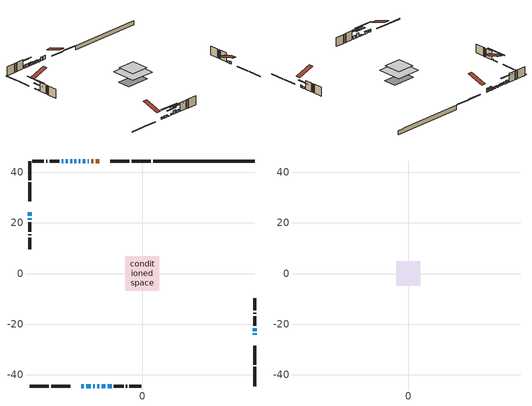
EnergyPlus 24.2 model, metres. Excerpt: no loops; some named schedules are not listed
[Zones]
conditioned space
 floor adiabatic (AdiabaticFloorConstruction): -6.8,-6.8 -6.8,6.8 6.8,6.8 6.8,-6.8 z2.75
 floor foundation (Slab1 construction): -6.5,-3.56 -6.5,3.56 6.5,3.56 6.5,-3.56 z-1.98
 wall outside (RimJoist1 construction): 3.37,44.53 -4.18,44.53 / -44.53,-44.53 -36.99,-44.53 / -44.53,44.53 -44.53,36.99 / 44.53,-44.53 44.53,-36.99 z0.31:0.61
 wall outside (RimJoist2 construction): -5.11,44.53 -12.65,44.53 / -36.06,-44.53 -28.51,-44.53 / -44.53,36.06 -44.53,28.51 / 44.53,-36.06 44.53,-28.51 z0.31:0.61
 wall outside (AdiabaticWallConstruction 1): -16.98,44.53 -18.48,44.53 / -19.41,44.53 -20.23,44.53 z0.31:2.34
 wall outside (AdiabaticWallConstruction): -21.16,44.53 -21.55,44.53 / 44.53,-24.19 44.53,-23.73 z0.31:1.53; -22.48,44.53 -23.55,44.53 / 44.53,-22.8 44.53,-21.58 z0.31:1.23; -24.47,44.53 -25.14,44.53 z0.31:1.07; -26.06,44.53 -26.88,44.53 / -27.8,44.53 -28.47,44.53 z0.31:1.48; -24.19,-44.53 -23.17,-44.53 / -22.24,-44.53 -20.41,-44.53 z0.31:1.28; -19.49,-44.53 -18.77,-44.53 z0.31:0.57; -44.53,24.19 -44.53,22.77 z0.31:0.56; -29.39,44.53 -30.31,44.53 / -31.24,44.53 -31.85,44.53 z0.31:1.89; -17.85,-44.53 -16.95,-44.53 z0.31:1.15; -16.03,-44.53 -14.55,-44.53 z0.31:2.39; -13.63,-44.53 -12.15,-44.53 z0.31:1.83; -44.53,21.84 -44.53,21.28 z0.31:0.82
 wall outside (Wall1 construction): -32.78,44.53 -36.59,44.53 / -11.22,-44.53 -7.41,-44.53 / -44.53,20.35 -44.53,16.54 / 44.53,-20.65 44.53,-16.84 z0.31:5.19
 wall outside (Wall2 construction): -37.52,44.53 -37.97,44.53 / -6.48,-44.53 -6.03,-44.53 / -44.53,15.61 -44.53,15.16 / 44.53,-15.91 44.53,-15.46 z0.31:5.19
 wall outside (Wall3 construction): -38.9,44.53 -43.6,44.53 / -5.1,-44.53 -0.4,-44.53 / -44.53,14.23 -44.53,9.53 / 44.53,-14.53 44.53,-9.83 z0.31:5.19
 wall foundation (FoundationWall1 construction): 4.3,44.53,-1.98 4.3,44.53,0.31 40.51,44.53,0.31 40.51,44.53,0.18 44.53,44.53,0.18 44.53,44.53,-1.98
 window (WindowConstruction 14): -21.16,44.53 -21.55,44.53 z0.31:1.53
 window (WindowConstruction 7): 44.53,-24.19 44.53,-23.73 z0.31:1.53
 window (WindowConstruction 8): -22.48,44.53 -23.55,44.53 z0.31:1.22
 window (WindowConstruction 9): -24.47,44.53 -25.14,44.53 z0.31:1.07
 window (WindowConstruction 10): -26.06,44.53 -26.87,44.53 z0.31:1.48
 window (WindowConstruction 11): -27.8,44.53 -28.46,44.53 z0.31:1.48
 window (WindowConstruction 12): -24.19,-44.53 -23.17,-44.53 z0.31:1.28
 window (WindowConstruction 13): -22.24,-44.53 -20.41,-44.53 z0.31:1.28
 window (WindowConstruction 15): -19.48,-44.53 -18.78,-44.53 z0.31:0.56
 window (WindowConstruction): 44.53,-22.8 44.53,-21.58 z0.31:1.22
 window (WindowConstruction 16): -44.53,24.19 -44.53,22.77 z0.31:0.56
 window (WindowConstruction 1): -29.39,44.53 -30.31,44.53 z0.31:1.89
 window (WindowConstruction 2): -31.24,44.53 -31.85,44.53 z0.31:1.89
 window (WindowConstruction 3): -17.85,-44.53 -16.96,-44.53 z0.31:1.15
 window (WindowConstruction 4): -16.03,-44.53 -14.56,-44.53 z0.31:2.39
 window (WindowConstruction 5): -13.63,-44.53 -12.15,-44.53 z0.31:1.83
 window (WindowConstruction 6): -44.53,21.84 -44.53,21.28 z0.31:0.82
 door (Door): -16.98,44.53 -18.48,44.53 z0.31:2.34
 door (Door 1): -19.41,44.53 -20.23,44.53 z0.31:2.34
 ceiling adiabatic (AdiabaticFloorConstruction): 6.8,-6.8 6.8,6.8 -6.8,6.8 -6.8,-6.8 z2.75
attic - vented
 floor to conditioned space (Floor1 construction Reversed): -4.81,-4.81 -4.81,4.81 4.81,4.81 4.81,-4.81 z5.19
 roof outside (Roof1 construction): -16.05,44.53,5.19 -16.05,35.16,8.31 -13.58,35.16,8.31 -13.58,44.53,5.19; -25.12,-44.53,5.19 -25.12,-35.16,8.31 -27.58,-35.16,8.31 -27.58,-44.53,5.19; -44.53,25.12,5.19 -35.16,25.12,8.31 -35.16,27.58,8.31 -44.53,27.58,5.19; 44.53,-25.12,5.19 35.16,-25.12,8.31 35.16,-27.58,8.31 44.53,-27.58,5.19
shading: -23.75,44.53 -22.28,44.53 -22.28,44.94 -23.75,44.94 z1.43; -25.34,44.53 -24.27,44.53 -24.27,44.94 -25.34,44.94 z1.27; -27.08,44.53 -25.86,44.53 -25.86,44.94 -27.08,44.94 z1.68; -28.67,44.53 -27.6,44.53 -27.6,44.94 -28.67,44.94 z1.68; -22.97,-44.53 -24.39,-44.53 -24.39,-44.94 -22.97,-44.94 z1.48; -20.21,-44.53 -22.44,-44.53 -22.44,-44.94 -20.21,-44.94 z1.48; -13.69,-44.53 -24.57,-44.53 -24.57,-44.94 -13.69,-44.94 z5.64; 44.53,-18.94 44.53,-25.44 44.94,-25.44 44.94,-18.94 z3.86; -44.53,17.69 -44.53,29.27 -44.94,29.27 -44.94,17.69 z5.64; -32.95,44.53 -26.75,44.53 -26.75,44.94 -32.95,44.94 z4.53; -34.49,44.53 -28.6,44.53 -28.6,44.94 -34.49,44.94 z4.53; -14.32,-44.53 -20.49,-44.53 -20.49,-44.94 -14.32,-44.94 z3.79; -11.92,-44.53 -18.67,-44.53 -18.67,-44.94 -11.92,-44.94 z5.03; -9.51,-44.53 -16.27,-44.53 -16.27,-44.94 -9.51,-44.94 z4.47; -44.53,18.64 -44.53,24.48 -44.94,24.48 -44.94,18.64 z3.46
[Building]
Building 1: Terrain=Suburbs
[Site:Location]
Toronto City Centre_ON: Latitude {deg}=43.63; Longitude {deg}=-79.39; Time Zone {hr}=-5; Elevation {m}=77; Keep Site Location Information=Yes
[Site:GroundTemperature:Shallow]
5.01852, 3.26908, 3.12898, 3.95918, 7.29196, 10.6092, 13.4851, 15.3069, 15.4617, 13.9799, 11.1774, 7.9619
[Site:WaterMainsTemperature]
Calculation Method=Schedule; Temperature Schedule=mains temperature schedule
[Material] Roughness=Rough; Thermal Absorptance=0.9
Name | Thickness {m} | Conductivity {W/m-K} | Density {kg/m3} | Specific Heat {J/kg-K} | Solar Absorptance | Visible Absorptance
asphalt or fiberglass shingles | 0.00635 | 0.162714 | 1121.4 | 1465.45 | 0.4 | 0.4
ceiling loosefill ins | 0.0846667 | 0.0480833 | 16.02 | 1046.75 | 0.7 | 0.7
ceiling stud and cavity | 0.1397 | 0.0891429 | 65.682 | 1177.47 | 0.7 | 0.7
concrete 4.0 in. | 0.1016 | 1.803125 | 2242.8 | 837.4 | 0.7 | 0.7
concrete 8.0 in. | 0.2032 | 1.803125 | 2242.8 | 837.4 | 0.7 | 0.7
door material | 0.04445 | 0.053851 | 512.64 | 1214.23 | 0.7 | 0.7
exterior vertical ins | 0.0219533 | 0.029427 | 32.04 | 1214.23 | 0.7 | 0.7
floor covering | 0.0127 | 0.0433444 | 54.468 | 1339.84 | 0.6 | 0.6
floor rigid ins; wall rigid ins | 0.512978 | 0.029427 | 32.04 | 1214.23 | 0.7 | 0.7
floor stud and cavity | 0.1397 | 1.75129 | 37.0049 | 1207.88 | 0.7 | 0.7
furniture material conditioned space 1 | 0.1524 | 0.115458 | 640.8 | 1214.23 | 0.6 | 0.6
gypsum board | 0.0127 | 0.160291 | 801 | 837.4 | 0.6 | 0.6
gypsum board 1 | 0.0127 | 0.160291 | 801 | 837.4 | 0.7 | 0.7
osb sheathing 0.5 in. | 0.0127 | 0.115458 | 512.64 | 1214.23 | 0.7 | 0.7
osb sheathing 0.75 in. | 0.01905 | 0.115458 | 512.64 | 1214.23 | 0.7 | 0.7
osb sheathing 2.0 in. | 0.0508 | 0.115458 | 512.64 | 1214.23 | 0.7 | 0.7
rim joist rigid ins | 0.051816 | 0.029427 | 32.04 | 1214.23 | 0.7 | 0.7
rim joist stud and cavity | 0.0508 | 0.0451784 | 125.044 | 1163.47 | 0.6 | 0.6
rim joist stud and cavity 1 | 0.0508 | 0.275866 | 125.044 | 1163.47 | 0.6 | 0.6
wall stud and cavity | 0.1397 | 0.0821308 | 139.0536 | 1170.24 | 0.7 | 0.7
wall stud and cavity 1 | 0.1397 | 0.0992973 | 139.0536 | 1170.24 | 0.7 | 0.7
wall stud and cavity 2 | 0.1397 | 0.0818765 | 139.0536 | 1170.24 | 0.7 | 0.7
wall stud and cavity 3 | 0.0889 | 0.380278 | 52.3479 | 1209.89 | 0.7 | 0.7
wall stud and cavity 4 | 0.0889 | 0.391764 | 83.0341 | 1211.67 | 0.7 | 0.7
wood siding | 0.0254 | 0.102417 | 544.68 | 1172.36 | 0.4 | 0.4
wood siding 1; wood siding 2; wood siding 3 | 0.0254 | 0.102417 | 544.68 | 1172.36 | 0.7 | 0.7
[WindowMaterial:SimpleGlazingSystem]
Name | U-Factor {W/m2-K} | Solar Heat Gain Coefficient
WindowMaterial | 2.99685 | 0.54
WindowMaterial 1 | 2.7578 | 0.6
WindowMaterial 10 | 2.748152 | 0.57
WindowMaterial 11 | 2.77484 | 0.54
WindowMaterial 12 | 3.01161 | 0.53
WindowMaterial 13 | 3.01899 | 0.51
WindowMaterial 14 | 3.30687 | 0.59
WindowMaterial 15 | 3.05987 | 0.26
WindowMaterial 2 | 2.77597 | 0.54
WindowMaterial 3 | 3.03092 | 0.49
WindowMaterial 4 | 2.98606 | 0.58
WindowMaterial 5 | 2.95767 | 0.6
WindowMaterial 6 | 3.08429 | 0.36
WindowMaterial 7 | 3.0383 | 0.46
WindowMaterial 8 | 2.77768 | 0.53
WindowMaterial 9 | 2.76178 | 0.45
[Construction]
AdiabaticFloorConstruction: floor stud and cavity, floor rigid ins, osb sheathing 0.75 in., floor covering
AdiabaticWallConstruction: wood siding 2, wall rigid ins, wall stud and cavity 3, gypsum board
AdiabaticWallConstruction 1: wood siding 3, wall rigid ins, wall stud and cavity 3, gypsum board
Door; Door 1: door material
Floor1 construction Reversed: gypsum board, ceiling stud and cavity, ceiling loosefill ins
FoundationWall1 construction: concrete 8.0 in., gypsum board 1
furniture construction conditioned space 1: furniture material conditioned space 1
PartitionWallConstruction: gypsum board, wall stud and cavity 4, gypsum board
RimJoist1 construction: wood siding 1, osb sheathing 2.0 in., rim joist stud and cavity
RimJoist2 construction: wood siding 1, rim joist rigid ins, osb sheathing 2.0 in., rim joist stud and cavity 1
Roof1 construction: asphalt or fiberglass shingles
Slab1 construction: concrete 4.0 in.
Wall1 construction: wood siding, osb sheathing 0.5 in., wall stud and cavity, gypsum board
Wall2 construction: wood siding, osb sheathing 0.5 in., wall stud and cavity 1, gypsum board
Wall3 construction: wood siding, osb sheathing 0.5 in., wall stud and cavity 2, gypsum board
WindowConstruction: WindowMaterial
WindowConstruction 1: WindowMaterial 1
WindowConstruction 10: WindowMaterial 10
WindowConstruction 11: WindowMaterial 11
WindowConstruction 12: WindowMaterial 12
WindowConstruction 13: WindowMaterial 13
WindowConstruction 14: WindowMaterial 14
WindowConstruction 15; WindowConstruction 16: WindowMaterial 15
WindowConstruction 2: WindowMaterial 2
WindowConstruction 3: WindowMaterial 3
WindowConstruction 4: WindowMaterial 4
WindowConstruction 5: WindowMaterial 5
WindowConstruction 6: WindowMaterial 6
WindowConstruction 7: WindowMaterial 7
WindowConstruction 8: WindowMaterial 8
WindowConstruction 9: WindowMaterial 9
[Zone] Multiplier=1; Part of Total Floor Area=Yes
Name | Volume {m3}
attic - vented | 46.9108
conditioned space | 662.8
[Space]
Name | Zone | Volume {m3}
attic - vented 1 | attic - vented | 46.9108
conditioned space 1 | conditioned space | 662.8
[ZoneInfiltration:EffectiveLeakageArea]
infil attic - vented 1: Zone or Space=attic - vented 1; Schedule=Always On Discrete; Effective Air Leakage Area {cm2}=3896; Stack Coefficient=0.000217172; Wind Coefficient=9.95686e-06
[ZoneMixing]
whole house fan mix: Zone or Space=attic - vented; Schedule=Always On Continuous; Design Flow Rate Calculation Method=Flow/Zone; Design Flow Rate {m3/s}=0; Source Zone or Space=conditioned space
[SurfaceProperty:ExposedFoundationPerimeter]
Slab1: Exposed Perimeter Calculation Method=TotalExposedPerimeter; Total Exposed Perimeter {m}=40.233
[InternalMass] Zone or ZoneList=conditioned space; Space or SpaceList=conditioned space 1
Name | Construction | Surface Area {m2}
furniture mass conditioned space 1 | furniture construction conditioned space 1 | 111.052
partition wall mass | PartitionWallConstruction | 277.63
[Lights]
interior lighting: Zone or ZoneList or Space or SpaceList=conditioned space 1; Schedule=interior lighting schedule; Design Level Calculation Method=LightingLevel; Lighting Level {W}=343.2; Return Air Fraction=0; Fraction Radiant=0.6; Fraction Visible=0.2; Fraction Replaceable=1
[People]
occupants: Zone or ZoneList or Space or SpaceList=conditioned space 1; Number of People Schedule=occupants schedule; Number of People Calculation Method=People; Number of People=3; Fraction Radiant=0.314171; Sensible Heat Fraction=0.56303; Activity Level Schedule=occupants activity schedule; Carbon Dioxide Generation Rate {m3/s-W}=0; Enable ASHRAE 55 Comfort Warnings=No; Mean Radiant Temperature Calculation Type=EnclosureAveraged
[ElectricEquipment] Zone or ZoneList or Space or SpaceList=conditioned space 1; Design Level Calculation Method=EquipmentLevel
Name | Schedule | Design Level {W} | Fraction Latent | Fraction Radiant | Fraction Lost
clothes dryer | clothes dryer schedule | 140.772 | 0.015 | 0.081 | 0.85
clothes washer | clothes washer schedule | 32.1985 | 0.03 | 0.162 | 0.7
cooking range | cooking range schedule | 215.147 | 0.08 | 0.432 | 0.2
dishwasher | dishwasher schedule | 66.8632 | 0.3 | 0.18 | 0.4
fridge | fridge schedule | 72.9452 | 0 | 0.6 | 0
mech vent bath fan 0 | mech vent bath fan 0 schedule | 50.2 | 0 | 0 | 1
mech vent house fan | mech vent house fan schedule | 0 | 0 | 0 | 1
mech vent house fan cfis | mech vent house fan cfis schedule | 0 | 0 | 0 | 0
mech vent range fan 0 | mech vent range fan 0 schedule | 57 | 0 | 0 | 1
misc plug loads | misc plug loads schedule | 494.7 | 0.045 | 0.513 | 0.1
whole house fan | Always On Discrete | 0 | 0 | 0 | 1
[OtherEquipment] Zone or ZoneList or Space or SpaceList=conditioned space 1; Design Level Calculation Method=EquipmentLevel
Name | Fuel Type | Schedule | Design Level {W} | Fraction Latent | Fraction Radiant | Fraction Lost
clothes dryer 1 | Electricity | clothes dryer schedule | 0 | 0.015 | 0.081 | 0.85
cooking range 1 | Electricity | cooking range schedule | 0 | 0.08 | 0.432 | 0.2
general water use latent | None | general water use schedule | 62.594 | 1 | 0 | 0
general water use sensible | None | general water use schedule | -61.6891 | 0 | 0.6 | 0
mech vent house fan latent load | None | Always On Discrete | 0 | 1 | 0 | 0
mech vent house fan sensible load | None | Always On Discrete | 0 | 0 | 0 | 0
water heater energy adjustment1 | NaturalGas | Always On Discrete | 0.01 | 0 | 0 | 1
[ZoneInfiltration:DesignFlowRate] Zone or ZoneList or Space or SpaceList=conditioned space 1; Schedule=Always On Discrete; Design Flow Rate Calculation Method=Flow/Zone; Design Flow Rate {m3/s}=0
infil flow; natural vent flow; whole house fan flow
[Foundation:Kiva]
Foundation Kiva 1: Initial Indoor Air Temperature {C}=18; Wall Height Above Grade {m}=0.309982; Wall Depth Below Slab {m}=0.2032; Custom Block Material Name 1=exterior vertical ins; Custom Block Depth 1 {m}=2.28999; Custom Block X Position 1 {m}=0.2159; Custom Block Z Position 1 {m}=0
[Foundation:Kiva:Settings]
Soil Conductivity {W/m-K}=0.849921; Soil Density {kg/m3}=1842.3; Soil Specific Heat {J/kg-K}=418.7; Ground Solar Absorptivity=0.9; Ground Thermal Absorptivity=0.9; Ground Surface Roughness {m}=0.03; Far-Field Width {m}=40; Deep-Ground Boundary Condition=ZeroFlux; Deep-Ground Depth {m}=40; Minimum Cell Dimension {m}=0.2; Maximum Cell Growth Coefficient=3; Simulation Timestep=Timestep
[Exterior:Lights]
exterior lighting: Schedule=exterior lighting schedule; Design Level {W}=75.6
[Schedule:Constant]
Name | Hourly Value
Always On Continuous; mech vent house fan schedule; mech vent house fan cfis schedule; Always On Discrete | 1
occupants activity schedule | 117.228
fridge schedule | 0
[Schedule:Week:Daily]
interior lighting schedule Week Rule - Jan1-Jan27: interior lighting schedule day, interior lighting schedule day, interior lighting schedule day, interior lighting schedule day, interior lighting schedule day, interior lighting schedule day, interior lighting schedule day, interior lighting schedule default day, interior lighting schedule default day, interior lighting schedule default day, interior lighting schedule default day, interior lighting schedule default day
interior lighting schedule Week Rule - Jan28-Feb3: interior lighting schedule day, interior lighting schedule day, interior lighting schedule day, interior lighting schedule day, interior lighting schedule day 1, interior lighting schedule day 1, interior lighting schedule day 1, interior lighting schedule default day, interior lighting schedule default day, interior lighting schedule default day, interior lighting schedule default day, interior lighting schedule default day
interior lighting schedule Week Rule - Feb4-Feb24: interior lighting schedule day 1, interior lighting schedule day 1, interior lighting schedule day 1, interior lighting schedule day 1, interior lighting schedule day 1, interior lighting schedule day 1, interior lighting schedule day 1, interior lighting schedule default day, interior lighting schedule default day, interior lighting schedule default day, interior lighting schedule default day, interior lighting schedule default day
interior lighting schedule Week Rule - Feb25-Mar3: interior lighting schedule day 1, interior lighting schedule day 1, interior lighting schedule day 1, interior lighting schedule day 1, interior lighting schedule day 2, interior lighting schedule day 2, interior lighting schedule day 2, interior lighting schedule default day, interior lighting schedule default day, interior lighting schedule default day, interior lighting schedule default day, interior lighting schedule default day
interior lighting schedule Week Rule - Mar4-Mar31: interior lighting schedule day 2, interior lighting schedule day 2, interior lighting schedule day 2, interior lighting schedule day 2, interior lighting schedule day 2, interior lighting schedule day 2, interior lighting schedule day 2, interior lighting schedule default day, interior lighting schedule default day, interior lighting schedule default day, interior lighting schedule default day, interior lighting schedule default day
interior lighting schedule Week Rule - Apr1-Apr28: interior lighting schedule day 3, interior lighting schedule day 3, interior lighting schedule day 3, interior lighting schedule day 3, interior lighting schedule day 3, interior lighting schedule day 3, interior lighting schedule day 3, interior lighting schedule default day, interior lighting schedule default day, interior lighting schedule default day, interior lighting schedule default day, interior lighting schedule default day
interior lighting schedule Week Rule - Apr29-May5: interior lighting schedule day 3, interior lighting schedule day 3, interior lighting schedule day 4, interior lighting schedule day 4, interior lighting schedule day 4, interior lighting schedule day 4, interior lighting schedule day 4, interior lighting schedule default day, interior lighting schedule default day, interior lighting schedule default day, interior lighting schedule default day, interior lighting schedule default day
interior lighting schedule Week Rule - May6-May26: interior lighting schedule day 4, interior lighting schedule day 4, interior lighting schedule day 4, interior lighting schedule day 4, interior lighting schedule day 4, interior lighting schedule day 4, interior lighting schedule day 4, interior lighting schedule default day, interior lighting schedule default day, interior lighting schedule default day, interior lighting schedule default day, interior lighting schedule default day
interior lighting schedule Week Rule - May27-Jun2: interior lighting schedule day 4, interior lighting schedule day 4, interior lighting schedule day 4, interior lighting schedule day 4, interior lighting schedule day 4, interior lighting schedule day 5, interior lighting schedule day 5, interior lighting schedule default day, interior lighting schedule default day, interior lighting schedule default day, interior lighting schedule default day, interior lighting schedule default day
interior lighting schedule Week Rule - Jun3-Jun30: interior lighting schedule day 5, interior lighting schedule day 5, interior lighting schedule day 5, interior lighting schedule day 5, interior lighting schedule day 5, interior lighting schedule day 5, interior lighting schedule day 5, interior lighting schedule default day, interior lighting schedule default day, interior lighting schedule default day, interior lighting schedule default day, interior lighting schedule default day
interior lighting schedule Week Rule - Jul1-Jul28: interior lighting schedule day 6, interior lighting schedule day 6, interior lighting schedule day 6, interior lighting schedule day 6, interior lighting schedule day 6, interior lighting schedule day 6, interior lighting schedule day 6, interior lighting schedule default day, interior lighting schedule default day, interior lighting schedule default day, interior lighting schedule default day, interior lighting schedule default day
interior lighting schedule Week Rule - Jul29-Aug4: interior lighting schedule day 6, interior lighting schedule day 6, interior lighting schedule day 6, interior lighting schedule day 7, interior lighting schedule day 7, interior lighting schedule day 7, interior lighting schedule day 7, interior lighting schedule default day, interior lighting schedule default day, interior lighting schedule default day, interior lighting schedule default day, interior lighting schedule default day
interior lighting schedule Week Rule - Aug5-Aug25: interior lighting schedule day 7, interior lighting schedule day 7, interior lighting schedule day 7, interior lighting schedule day 7, interior lighting schedule day 7, interior lighting schedule day 7, interior lighting schedule day 7, interior lighting schedule default day, interior lighting schedule default day, interior lighting schedule default day, interior lighting schedule default day, interior lighting schedule default day
interior lighting schedule Week Rule - Aug26-Sep1: interior lighting schedule day 7, interior lighting schedule day 7, interior lighting schedule day 7, interior lighting schedule day 7, interior lighting schedule day 7, interior lighting schedule day 7, interior lighting schedule day 8, interior lighting schedule default day, interior lighting schedule default day, interior lighting schedule default day, interior lighting schedule default day, interior lighting schedule default day
interior lighting schedule Week Rule - Sep2-Sep29: interior lighting schedule day 8, interior lighting schedule day 8, interior lighting schedule day 8, interior lighting schedule day 8, interior lighting schedule day 8, interior lighting schedule day 8, interior lighting schedule day 8, interior lighting schedule default day, interior lighting schedule default day, interior lighting schedule default day, interior lighting schedule default day, interior lighting schedule default day
interior lighting schedule Week Rule - Sep30-Oct6: interior lighting schedule day 8, interior lighting schedule day 9, interior lighting schedule day 9, interior lighting schedule day 9, interior lighting schedule day 9, interior lighting schedule day 9, interior lighting schedule day 9, interior lighting schedule default day, interior lighting schedule default day, interior lighting schedule default day, interior lighting schedule default day, interior lighting schedule default day
interior lighting schedule Week Rule - Oct7-Oct27: interior lighting schedule day 9, interior lighting schedule day 9, interior lighting schedule day 9, interior lighting schedule day 9, interior lighting schedule day 9, interior lighting schedule day 9, interior lighting schedule day 9, interior lighting schedule default day, interior lighting schedule default day, interior lighting schedule default day, interior lighting schedule default day, interior lighting schedule default day
interior lighting schedule Week Rule - Oct28-Nov3: interior lighting schedule day 9, interior lighting schedule day 9, interior lighting schedule day 9, interior lighting schedule day 9, interior lighting schedule day 10, interior lighting schedule day 10, interior lighting schedule day 10, interior lighting schedule default day, interior lighting schedule default day, interior lighting schedule default day, interior lighting schedule default day, interior lighting schedule default day
interior lighting schedule Week Rule - Nov4-Nov24: interior lighting schedule day 10, interior lighting schedule day 10, interior lighting schedule day 10, interior lighting schedule day 10, interior lighting schedule day 10, interior lighting schedule day 10, interior lighting schedule day 10, interior lighting schedule default day, interior lighting schedule default day, interior lighting schedule default day, interior lighting schedule default day, interior lighting schedule default day
interior lighting schedule Week Rule - Nov25-Dec1: interior lighting schedule day 10, interior lighting schedule day 10, interior lighting schedule day 10, interior lighting schedule day 10, interior lighting schedule day 10, interior lighting schedule day 10, interior lighting schedule day 11, interior lighting schedule default day, interior lighting schedule default day, interior lighting schedule default day, interior lighting schedule default day, interior lighting schedule default day
interior lighting schedule Week Rule - Dec2-Dec31: interior lighting schedule day 11, interior lighting schedule day 11, interior lighting schedule day 11, interior lighting schedule day 11, interior lighting schedule day 11, interior lighting schedule day 11, interior lighting schedule day 11, interior lighting schedule default day, interior lighting schedule default day, interior lighting schedule default day, interior lighting schedule default day, interior lighting schedule default day
occupants schedule Week Rule - Jan1-Dec31: occupants schedule day, occupants schedule day, occupants schedule day, occupants schedule day, occupants schedule day, occupants schedule day, occupants schedule day, occupants schedule default day, occupants schedule default day, occupants schedule default day, occupants schedule default day, occupants schedule default day
clothes dryer schedule Week Rule - Jan1-Dec31: clothes dryer schedule day, clothes dryer schedule day, clothes dryer schedule day, clothes dryer schedule day, clothes dryer schedule day, clothes dryer schedule day, clothes dryer schedule day, clothes dryer schedule default day, clothes dryer schedule default day, clothes dryer schedule default day, clothes dryer schedule default day, clothes dryer schedule default day
clothes washer schedule Week Rule - Jan1-Dec31: clothes washer schedule day, clothes washer schedule day, clothes washer schedule day, clothes washer schedule day, clothes washer schedule day, clothes washer schedule day, clothes washer schedule day, clothes washer schedule default day, clothes washer schedule default day, clothes washer schedule default day, clothes washer schedule default day, clothes washer schedule default day
cooking range schedule Week Rule - Jan1-Dec31: cooking range schedule day, cooking range schedule day, cooking range schedule day, cooking range schedule day, cooking range schedule day, cooking range schedule day, cooking range schedule day, cooking range schedule default day, cooking range schedule default day, cooking range schedule default day, cooking range schedule default day, cooking range schedule default day
dishwasher schedule Week Rule - Jan1-Dec31: dishwasher schedule day, dishwasher schedule day, dishwasher schedule day, dishwasher schedule day, dishwasher schedule day, dishwasher schedule day, dishwasher schedule day, dishwasher schedule default day, dishwasher schedule default day, dishwasher schedule default day, dishwasher schedule default day, dishwasher schedule default day
mech vent bath fan 0 schedule Week Rule - Jan1-Dec31: mech vent bath fan 0 schedule day, mech vent bath fan 0 schedule day, mech vent bath fan 0 schedule day, mech vent bath fan 0 schedule day, mech vent bath fan 0 schedule day, mech vent bath fan 0 schedule day, mech vent bath fan 0 schedule day, mech vent bath fan 0 schedule default day, mech vent bath fan 0 schedule default day, mech vent bath fan 0 schedule default day, mech vent bath fan 0 schedule default day, mech vent bath fan 0 schedule default day
mech vent range fan 0 schedule Week Rule - Jan1-Dec31: mech vent range fan 0 schedule day, mech vent range fan 0 schedule day, mech vent range fan 0 schedule day, mech vent range fan 0 schedule day, mech vent range fan 0 schedule day, mech vent range fan 0 schedule day, mech vent range fan 0 schedule day, mech vent range fan 0 schedule default day, mech vent range fan 0 schedule default day, mech vent range fan 0 schedule default day, mech vent range fan 0 schedule default day, mech vent range fan 0 schedule default day
misc plug loads schedule Week Rule - Jan1-Dec31: misc plug loads schedule day, misc plug loads schedule day, misc plug loads schedule day, misc plug loads schedule day, misc plug loads schedule day, misc plug loads schedule day, misc plug loads schedule day, misc plug loads schedule default day, misc plug loads schedule default day, misc plug loads schedule default day, misc plug loads schedule default day, misc plug loads schedule default day
general water use schedule Week Rule - Jan1-Dec31: general water use schedule day, general water use schedule day, general water use schedule day, general water use schedule day, general water use schedule day, general water use schedule day, general water use schedule day, general water use schedule default day, general water use schedule default day, general water use schedule default day, general water use schedule default day, general water use schedule default day
exterior lighting schedule Week Rule - Jan1-Jan27: exterior lighting schedule day, exterior lighting schedule day, exterior lighting schedule day, exterior lighting schedule day, exterior lighting schedule day, exterior lighting schedule day, exterior lighting schedule day, exterior lighting schedule default day, exterior lighting schedule default day, exterior lighting schedule default day, exterior lighting schedule default day, exterior lighting schedule default day
exterior lighting schedule Week Rule - Jan28-Feb3: exterior lighting schedule day, exterior lighting schedule day, exterior lighting schedule day, exterior lighting schedule day, exterior lighting schedule day 1, exterior lighting schedule day 1, exterior lighting schedule day 1, exterior lighting schedule default day, exterior lighting schedule default day, exterior lighting schedule default day, exterior lighting schedule default day, exterior lighting schedule default day
exterior lighting schedule Week Rule - Feb4-Feb24: exterior lighting schedule day 1, exterior lighting schedule day 1, exterior lighting schedule day 1, exterior lighting schedule day 1, exterior lighting schedule day 1, exterior lighting schedule day 1, exterior lighting schedule day 1, exterior lighting schedule default day, exterior lighting schedule default day, exterior lighting schedule default day, exterior lighting schedule default day, exterior lighting schedule default day
exterior lighting schedule Week Rule - Feb25-Mar3: exterior lighting schedule day 1, exterior lighting schedule day 1, exterior lighting schedule day 1, exterior lighting schedule day 1, exterior lighting schedule day 2, exterior lighting schedule day 2, exterior lighting schedule day 2, exterior lighting schedule default day, exterior lighting schedule default day, exterior lighting schedule default day, exterior lighting schedule default day, exterior lighting schedule default day
exterior lighting schedule Week Rule - Mar4-Mar31: exterior lighting schedule day 2, exterior lighting schedule day 2, exterior lighting schedule day 2, exterior lighting schedule day 2, exterior lighting schedule day 2, exterior lighting schedule day 2, exterior lighting schedule day 2, exterior lighting schedule default day, exterior lighting schedule default day, exterior lighting schedule default day, exterior lighting schedule default day, exterior lighting schedule default day
exterior lighting schedule Week Rule - Apr1-Apr28: exterior lighting schedule day 3, exterior lighting schedule day 3, exterior lighting schedule day 3, exterior lighting schedule day 3, exterior lighting schedule day 3, exterior lighting schedule day 3, exterior lighting schedule day 3, exterior lighting schedule default day, exterior lighting schedule default day, exterior lighting schedule default day, exterior lighting schedule default day, exterior lighting schedule default day
exterior lighting schedule Week Rule - Apr29-May5: exterior lighting schedule day 3, exterior lighting schedule day 3, exterior lighting schedule day 4, exterior lighting schedule day 4, exterior lighting schedule day 4, exterior lighting schedule day 4, exterior lighting schedule day 4, exterior lighting schedule default day, exterior lighting schedule default day, exterior lighting schedule default day, exterior lighting schedule default day, exterior lighting schedule default day
exterior lighting schedule Week Rule - May6-May26: exterior lighting schedule day 4, exterior lighting schedule day 4, exterior lighting schedule day 4, exterior lighting schedule day 4, exterior lighting schedule day 4, exterior lighting schedule day 4, exterior lighting schedule day 4, exterior lighting schedule default day, exterior lighting schedule default day, exterior lighting schedule default day, exterior lighting schedule default day, exterior lighting schedule default day
exterior lighting schedule Week Rule - May27-Jun2: exterior lighting schedule day 4, exterior lighting schedule day 4, exterior lighting schedule day 4, exterior lighting schedule day 4, exterior lighting schedule day 4, exterior lighting schedule day 5, exterior lighting schedule day 5, exterior lighting schedule default day, exterior lighting schedule default day, exterior lighting schedule default day, exterior lighting schedule default day, exterior lighting schedule default day
exterior lighting schedule Week Rule - Jun3-Jun30: exterior lighting schedule day 5, exterior lighting schedule day 5, exterior lighting schedule day 5, exterior lighting schedule day 5, exterior lighting schedule day 5, exterior lighting schedule day 5, exterior lighting schedule day 5, exterior lighting schedule default day, exterior lighting schedule default day, exterior lighting schedule default day, exterior lighting schedule default day, exterior lighting schedule default day
exterior lighting schedule Week Rule - Jul1-Jul28: exterior lighting schedule day 6, exterior lighting schedule day 6, exterior lighting schedule day 6, exterior lighting schedule day 6, exterior lighting schedule day 6, exterior lighting schedule day 6, exterior lighting schedule day 6, exterior lighting schedule default day, exterior lighting schedule default day, exterior lighting schedule default day, exterior lighting schedule default day, exterior lighting schedule default day
exterior lighting schedule Week Rule - Jul29-Aug4: exterior lighting schedule day 6, exterior lighting schedule day 6, exterior lighting schedule day 6, exterior lighting schedule day 7, exterior lighting schedule day 7, exterior lighting schedule day 7, exterior lighting schedule day 7, exterior lighting schedule default day, exterior lighting schedule default day, exterior lighting schedule default day, exterior lighting schedule default day, exterior lighting schedule default day
exterior lighting schedule Week Rule - Aug5-Aug25: exterior lighting schedule day 7, exterior lighting schedule day 7, exterior lighting schedule day 7, exterior lighting schedule day 7, exterior lighting schedule day 7, exterior lighting schedule day 7, exterior lighting schedule day 7, exterior lighting schedule default day, exterior lighting schedule default day, exterior lighting schedule default day, exterior lighting schedule default day, exterior lighting schedule default day
exterior lighting schedule Week Rule - Aug26-Sep1: exterior lighting schedule day 7, exterior lighting schedule day 7, exterior lighting schedule day 7, exterior lighting schedule day 7, exterior lighting schedule day 7, exterior lighting schedule day 7, exterior lighting schedule day 8, exterior lighting schedule default day, exterior lighting schedule default day, exterior lighting schedule default day, exterior lighting schedule default day, exterior lighting schedule default day
[Schedule:Year]
interior lighting schedule: interior lighting schedule Week Rule - Jan1-Jan27, 1, 1, 1, 27, interior lighting schedule Week Rule - Jan28-Feb3, 1, 28, 2, 3, interior lighting schedule Week Rule - Feb4-Feb24, 2, 4, 2, 24, interior lighting schedule Week Rule - Feb25-Mar3, 2, 25, 3, 3, interior lighting schedule Week Rule - Mar4-Mar31, 3, 4, 3, 31, interior lighting schedule Week Rule - Apr1-Apr28, 4, 1, 4, 28, interior lighting schedule Week Rule - Apr29-May5, 4, 29, 5, 5, interior lighting schedule Week Rule - May6-May26, 5, 6, 5, 26, interior lighting schedule Week Rule - May27-Jun2, 5, 27, 6, 2, interior lighting schedule Week Rule - Jun3-Jun30, 6, 3, 6, 30, interior lighting schedule Week Rule - Jul1-Jul28, 7, 1, 7, 28, interior lighting schedule Week Rule - Jul29-Aug4, 7, 29, 8, 4, interior lighting schedule Week Rule - Aug5-Aug25, 8, 5, 8, 25, interior lighting schedule Week Rule - Aug26-Sep1, 8, 26, 9, 1, interior lighting schedule Week Rule - Sep2-Sep29, 9, 2, 9, 29, interior lighting schedule Week Rule - Sep30-Oct6, 9, 30, 10, 6, interior lighting schedule Week Rule - Oct7-Oct27, 10, 7, 10, 27, interior lighting schedule Week Rule - Oct28-Nov3, 10, 28, 11, 3, interior lighting schedule Week Rule - Nov4-Nov24, 11, 4, 11, 24, interior lighting schedule Week Rule - Nov25-Dec1, 11, 25, 12, 1, interior lighting schedule Week Rule - Dec2-Dec31, 12, 2, 12, 31
occupants schedule: occupants schedule Week Rule - Jan1-Dec31, 1, 1, 12, 31
clothes dryer schedule: clothes dryer schedule Week Rule - Jan1-Dec31, 1, 1, 12, 31
clothes washer schedule: clothes washer schedule Week Rule - Jan1-Dec31, 1, 1, 12, 31
cooking range schedule: cooking range schedule Week Rule - Jan1-Dec31, 1, 1, 12, 31
dishwasher schedule: dishwasher schedule Week Rule - Jan1-Dec31, 1, 1, 12, 31
mech vent bath fan 0 schedule: mech vent bath fan 0 schedule Week Rule - Jan1-Dec31, 1, 1, 12, 31
mech vent range fan 0 schedule: mech vent range fan 0 schedule Week Rule - Jan1-Dec31, 1, 1, 12, 31
misc plug loads schedule: misc plug loads schedule Week Rule - Jan1-Dec31, 1, 1, 12, 31
general water use schedule: general water use schedule Week Rule - Jan1-Dec31, 1, 1, 12, 31
exterior lighting schedule: exterior lighting schedule Week Rule - Jan1-Jan27, 1, 1, 1, 27, exterior lighting schedule Week Rule - Jan28-Feb3, 1, 28, 2, 3, exterior lighting schedule Week Rule - Feb4-Feb24, 2, 4, 2, 24, exterior lighting schedule Week Rule - Feb25-Mar3, 2, 25, 3, 3, exterior lighting schedule Week Rule - Mar4-Mar31, 3, 4, 3, 31, exterior lighting schedule Week Rule - Apr1-Apr28, 4, 1, 4, 28, exterior lighting schedule Week Rule - Apr29-May5, 4, 29, 5, 5, exterior lighting schedule Week Rule - May6-May26, 5, 6, 5, 26, exterior lighting schedule Week Rule - May27-Jun2, 5, 27, 6, 2, exterior lighting schedule Week Rule - Jun3-Jun30, 6, 3, 6, 30, exterior lighting schedule Week Rule - Jul1-Jul28, 7, 1, 7, 28, exterior lighting schedule Week Rule - Jul29-Aug4, 7, 29, 8, 4, exterior lighting schedule Week Rule - Aug5-Aug25, 8, 5, 8, 25, exterior lighting schedule Week Rule - Aug26-Sep1, 8, 26, 9, 1, exterior lighting schedule Week Rule - Sep2-Sep29, 9, 2, 9, 29, exterior lighting schedule Week Rule - Sep30-Oct6, 9, 30, 10, 6, exterior lighting schedule Week Rule - Oct7-Oct27, 10, 7, 10, 27, exterior lighting schedule Week Rule - Oct28-Nov3, 10, 28, 11, 3, exterior lighting schedule Week Rule - Nov4-Nov24, 11, 4, 11, 24, exterior lighting schedule Week Rule - Nov25-Dec1, 11, 25, 12, 1, exterior lighting schedule Week Rule - Dec2-Dec31, 12, 2, 12, 31
[Schedule:Compact]
mains temperature schedule: Through: 01/01, For: AllDays, Until: 24:00, 8.80333, Through: 01/02, For: AllDays, Until: 24:00, 8.74333, Through: 01/03, For: AllDays, Until: 24:00, 8.68389, Through: 01/04, For: AllDays, Until: 24:00, 8.62611, Through: 01/05, For: AllDays, Until: 24:00, 8.56944, Through: 01/06, For: AllDays, Until: 24:00, 8.51389, Through: 01/07, For: AllDays, Until: 24:00, 8.45944, Through: 01/08, For: AllDays, Until: 24:00, 8.40611, Through: 01/09, For: AllDays, Until: 24:00, 8.35389, Through: 01/10, For: AllDays, Until: 24:00, 8.30278, Through: 01/11, For: AllDays, Until: 24:00, 8.25333, Through: 01/12, For: AllDays, Until: 24:00, 8.205, Through: 01/13, For: AllDays, Until: 24:00, 8.15778, Through: 01/14, For: AllDays, Until: 24:00, 8.11222, Through: 01/15, For: AllDays, Until: 24:00, 8.06778, Through: 01/16, For: AllDays, Until: 24:00, 8.02444, Through: 01/17, For: AllDays, Until: 24:00, 7.98222, Through: 01/18, For: AllDays, Until: 24:00, 7.94167, Through: 01/19, For: AllDays, Until: 24:00, 7.90222, Through: 01/20, For: AllDays, Until: 24:00, 7.86444, Through: 01/21, For: AllDays, Until: 24:00, 7.82778, Through: 01/22, For: AllDays, Until: 24:00, 7.79278, Through: 01/23, For: AllDays, Until: 24:00, 7.75889, Through: 01/24, For: AllDays, Until: 24:00, 7.72667, Through: 01/25, For: AllDays, Until: 24:00, 7.69556, Through: 01/26, For: AllDays, Until: 24:00, 7.66611, Through: 01/27, For: AllDays, Until: 24:00, 7.63778, Through: 01/28, For: AllDays, Until: 24:00, 7.61111, Through: 01/29, For: AllDays, Until: 24:00, 7.58556, Through: 01/30, For: AllDays, Until: 24:00, 7.56167, Through: 01/31, For: AllDays, Until: 24:00, 7.53944, Through: 02/01, For: AllDays, Until: 24:00, 7.51833, Through: 02/02, For: AllDays, Until: 24:00, 7.49889, Through: 02/03, For: AllDays, Until: 24:00, 7.48111, Through: 02/04, For: AllDays, Until: 24:00, 7.46444, Through: 02/05, For: AllDays, Until: 24:00, 7.44944, Through: 02/06, For: AllDays, Until: 24:00, 7.43556, Through: 02/07, For: AllDays, Until: 24:00, 7.42333, Through: 02/08, For: AllDays, Until: 24:00, 7.41278, Through: 02/09, For: AllDays, Until: 24:00, 7.40389, Through: 02/10, For: AllDays, Until: 24:00, 7.39611, Through: 02/11, For: AllDays, Until: 24:00, 7.39, Through: 02/12, For: AllDays, Until: 24:00, 7.38556, Through: 02/13, For: AllDays, Until: 24:00, 7.38222, Through: 02/14, For: AllDays, Until: 24:00, 7.38056, Through: 02/15, For: AllDays, Until: 24:00, 7.38056, Through: 02/16, For: AllDays, Until: 24:00, 7.38222, Through: 02/17, For: AllDays, Until: 24:00, 7.385, Through: 02/18, For: AllDays, Until: 24:00, 7.38944, Through: 02/19, For: AllDays, Until: 24:00, 7.395, Through: 02/20, For: AllDays, Until: 24:00, 7.40278, Through: 02/21, For: AllDays, Until: 24:00, 7.41167, Through: 02/22, For: AllDays, Until: 24:00, 7.42222, Through: 02/23, For: AllDays, Until: 24:00, 7.43389, Through: 02/24, For: AllDays, Until: 24:00, 7.44722, Through: 02/25, For: AllDays, Until: 24:00, 7.46222, Through: 02/26, For: AllDays, Until: 24:00, 7.47833, Through: 02/27, For: AllDays, Until: 24:00, 7.49611, Through: 02/28, For: AllDays, Until: 24:00, 7.51556, Through: 03/01, For: AllDays, Until: 24:00, 7.53667, Through: 03/02, For: AllDays, Until: 24:00, 7.55889, Through: 03/03, For: AllDays, Until: 24:00, 7.58222, Through: 03/04, For: AllDays, Until: 24:00, 7.60722, Through: 03/05, For: AllDays, Until: 24:00, 7.63389, Through: 03/06, For: AllDays, Until: 24:00, 7.66222, Through: 03/07, For: AllDays, Until: 24:00, 7.69111, Through: 03/08, For: AllDays, Until: 24:00, 7.72222, Through: 03/09, For: AllDays, Until: 24:00, 7.75444, Through: 03/10, For: AllDays, Until: 24:00, 7.78778, Through: 03/11, For: AllDays, Until: 24:00, 7.82278, Through: 03/12, For: AllDays, Until: 24:00, 7.85944, Through: 03/13, For: AllDays, Until: 24:00, 7.89722, Through: 03/14, For: AllDays, Until: 24:00, 7.93611, Through: 03/15, For: AllDays, Until: 24:00, 7.97667, Through: 03/16, For: AllDays, Until: 24:00, 8.01833, Through: 03/17, For: AllDays, Until: 24:00, 8.06167, Through: 03/18, For: AllDays, Until: 24:00, 8.10611, Through: 03/19, For: AllDays, Until: 24:00, 8.15167, Through: 03/20, For: AllDays, Until: 24:00, 8.19833, Through: 03/21, For: AllDays, Until: 24:00, 8.24667, Through: 03/22, For: AllDays, Until: 24:00, 8.29611, Through: 03/23, For: AllDays, Until: 24:00, 8.34667, Through: 03/24, For: AllDays, Until: 24:00, 8.39889, Through: 03/25, For: AllDays, Until: 24:00, 8.45167, Through: 03/26, For: AllDays, Until: 24:00, 8.50611, Through: 03/27, For: AllDays, Until: 24:00, 8.56167, Through: 03/28, For: AllDays, Until: 24:00, 8.61833, Through: 03/29, For: AllDays, Until: 24:00, 8.67611, Through: 03/30, For: AllDays, Until: 24:00, 8.735, Through: 03/31, For: AllDays, Until: 24:00, 8.795, Through: 04/01, For: AllDays, Until: 24:00, 8.85611, Through: 04/02, For: AllDays, Until: 24:00, 8.91833, Through: 04/03, For: AllDays, Until: 24:00, 8.98167, Through: 04/04, For: AllDays, Until: 24:00, 9.04556, Through: 04/05, For: AllDays, Until: 24:00, 9.11111, Through: 04/06, For: AllDays, Until: 24:00, 9.17722, Through: 04/07, For: AllDays, Until: 24:00, 9.24444, Through: 04/08, For: AllDays, Until: 24:00, 9.31222, Through: 04/09, For: AllDays, Until: 24:00, 9.38167, Through: 04/10, For: AllDays, Until: 24:00, 9.45167, Through: 04/11, For: AllDays, Until: 24:00, 9.52222, Through: 04/12, For: AllDays, Until: 24:00, 9.59444, Through: 04/13, For: AllDays, Until: 24:00, 9.66667, Through: 04/14, For: AllDays, Until: 24:00, 9.74, Through: 04/15, For: AllDays, Until: 24:00, 9.81444, Through: 04/16, For: AllDays, Until: 24:00, 9.88944, Through: 04/17, For: AllDays, Until: 24:00, 9.96556, Through: 04/18, For: AllDays, Until: 24:00, 10.0417, Through: 04/19, For: AllDays, Until: 24:00, 10.1189, Through: 04/20, For: AllDays, Until: 24:00, 10.1972, Through: 04/21, For: AllDays, Until: 24:00, 10.2756, Through: 04/22, For: AllDays, Until: 24:00, 10.355, Through: 04/23, For: AllDays, Until: 24:00, 10.435, Through: 04/24, For: AllDays, Until: 24:00, 10.515, Through: 04/25, For: AllDays, Until: 24:00, 10.5961, Through: 04/26, For: AllDays, Until: 24:00, 10.6778, Through: 04/27, For: AllDays, Until: 24:00, 10.76, Through: 04/28, For: AllDays, Until: 24:00, 10.8428, Through: 04/29, For: AllDays, Until: 24:00, 10.9261, Through: 04/30, For: AllDays, Until: 24:00, 11.0094, Through: 05/01, For: AllDays, Until: 24:00, 11.0933, Through: 05/02, For: AllDays, Until: 24:00, 11.1778, Through: 05/03, For: AllDays, Until: 24:00, 11.2628, Through: 05/04, For: AllDays, Until: 24:00, 11.3478, Through: 05/05, For: AllDays, Until: 24:00, 11.4333, Through: 05/06, For: AllDays, Until: 24:00, 11.5189, Through: 05/07, For: AllDays, Until: 24:00, 11.605, Through: 05/08, For: AllDays, Until: 24:00, 11.6917, Through: 05/09, For: AllDays, Until: 24:00, 11.7778, Through: 05/10, For: AllDays, Until: 24:00, 11.865, Through: 05/11, For: AllDays, Until: 24:00, 11.9517, Through: 05/12, For: AllDays, Until: 24:00, 12.0389, Through: 05/13, For: AllDays, Until: 24:00, 12.1261, Through: 05/14, For: AllDays, Until: 24:00, 12.2133, Through: 05/15, For: AllDays, Until: 24:00, 12.3006, Through: 05/16, For: AllDays, Until: 24:00, 12.3883, Through: 05/17, For: AllDays, Until: 24:00, 12.4756, Through: 05/18, For: AllDays, Until: 24:00, 12.5628, Through: 05/19, For: AllDays, Until: 24:00, 12.6506, Through: 05/20, For: AllDays, Until: 24:00, 12.7378, Through: 05/21, For: AllDays, Until: 24:00, 12.825, Through: 05/22, For: AllDays, Until: 24:00, 12.9122, Through: 05/23, For: AllDays, Until: 24:00, 12.9994, Through: 05/24, For: AllDays, Until: 24:00, 13.0861, Through: 05/25, For: AllDays, Until: 24:00, 13.1728, Through: 05/26, For: AllDays, Until: 24:00, 13.2594, Through: 05/27, For: AllDays, Until: 24:00, 13.3456, Through: 05/28, For: AllDays, Until: 24:00, 13.4317, Through: 05/29, For: AllDays, Until: 24:00, 13.5172, Through: 05/30, For: AllDays, Until: 24:00, 13.6028, Through: 05/31, For: AllDays, Until: 24:00, 13.6878, Through: 06/01, For: AllDays, Until: 24:00, 13.7722, Through: 06/02, For: AllDays, Until: 24:00, 13.8567, Through: 06/03, For: AllDays, Until: 24:00, 13.9406, Through: 06/04, For: AllDays, Until: 24:00, 14.0239, Through: 06/05, For: AllDays, Until: 24:00, 14.1067, Through: 06/06, For: AllDays, Until: 24:00, 14.1894, Through: 06/07, For: AllDays, Until: 24:00, 14.2711, Through: 06/08, For: AllDays, Until: 24:00, 14.3528, Through: 06/09, For: AllDays, Until: 24:00, 14.4339, Through: 06/10, For: AllDays, Until: 24:00, 14.5139, Through: 06/11, For: AllDays, Until: 24:00, 14.5939, Through: 06/12, For: AllDays, Until: 24:00, 14.6728, Through: 06/13, For: AllDays, Until: 24:00, 14.7511, Through: 06/14, For: AllDays, Until: 24:00, 14.8289, Through: 06/15, For: AllDays, Until: 24:00, 14.9061, Through: 06/16, For: AllDays, Until: 24:00, 14.9822, Through: 06/17, For: AllDays, Until: 24:00, 15.0578, Through: 06/18, For: AllDays, Until: 24:00, 15.1328, Through: 06/19, For: AllDays, Until: 24:00, 15.2067, Through: 06/20, For: AllDays, Until: 24:00, 15.28, Through: 06/21, For: AllDays, Until: 24:00, 15.3522, Through: 06/22, For: AllDays, Until: 24:00, 15.4239, Through: 06/23, For: AllDays, Until: 24:00, 15.4944, Through: 06/24, For: AllDays, Until: 24:00, 15.5639, Through: 06/25, For: AllDays, Until: 24:00, 15.6328, Through: 06/26, For: AllDays, Until: 24:00, 15.7006, Through: 06/27, For: AllDays, Until: 24:00, 15.7678, Through: 06/28, For: AllDays, Until: 24:00, 15.8333, Through: 06/29, For: AllDays, Until: 24:00, 15.8983, Through: 06/30, For: AllDays, Until: 24:00, 15.9622, Through: 07/01, For: AllDays, Until: 24:00, 16.025, Through: 07/02, For: AllDays, Until: 24:00, 16.0872, Through: 07/03, For: AllDays, Until: 24:00, 16.1478, Through: 07/04, For: AllDays, Until: 24:00, 16.2072, Through: 07/05, For: AllDays, Until: 24:00, 16.2661, Through: 07/06, For: AllDays, Until: 24:00, 16.3233, Through: 07/07, For: AllDays, Until: 24:00, 16.3794, Through: 07/08, For: AllDays, Until: 24:00, 16.435, Through: 07/09, For: AllDays, Until: 24:00, 16.4889, Through: 07/10, For: AllDays, Until: 24:00, 16.5417, Through: 07/11, For: AllDays, Until: 24:00, 16.5928, Through: 07/12, For: AllDays, Until: 24:00, 16.6433, Through: 07/13, For: AllDays, Until: 24:00, 16.6922, Through: 07/14, For: AllDays, Until: 24:00, 16.74, Through: 07/15, For: AllDays, Until: 24:00, 16.7867, Through: 07/16, For: AllDays, Until: 24:00, 16.8322, Through: 07/17, For: AllDays, Until: 24:00, 16.8761, Through: 07/18, For: AllDays, Until: 24:00, 16.9189, Through: 07/19, For: AllDays, Until: 24:00, 16.96, Through: 07/20, For: AllDays, Until: 24:00, 17, Through: 07/21, For: AllDays, Until: 24:00, 17.0389, Through: 07/22, For: AllDays, Until: 24:00, 17.0761, Through: 07/23, For: AllDays, Until: 24:00, 17.1122, Through: 07/24, For: AllDays, Until: 24:00, 17.1467, Through: 07/25, For: AllDays, Until: 24:00, 17.18, Through: 07/26, For: AllDays, Until: 24:00, 17.2117, Through: 07/27, For: AllDays, Until: 24:00, 17.2422, Through: 07/28, For: AllDays, Until: 24:00, 17.2711, Through: 07/29, For: AllDays, Until: 24:00, 17.2983, Through: 07/30, For: AllDays, Until: 24:00, 17.3244, Through: 07/31, For: AllDays, Until: 24:00, 17.3494, Through: 08/01, For: AllDays, Until: 24:00, 17.3728, Through: 08/02, For: AllDays, Until: 24:00, 17.3944, Through: 08/03, For: AllDays, Until: 24:00, 17.4144, Through: 08/04, For: AllDays, Until: 24:00, 17.4333, Through: 08/05, For: AllDays, Until: 24:00, 17.4506, Through: 08/06, For: AllDays, Until: 24:00, 17.4667, Through: 08/07, For: AllDays, Until: 24:00, 17.4811, Through: 08/08, For: AllDays, Until: 24:00, 17.4939, Through: 08/09, For: AllDays, Until: 24:00, 17.5056, Through: 08/10, For: AllDays, Until: 24:00, 17.5156, Through: 08/11, For: AllDays, Until: 24:00, 17.5239, Through: 08/12, For: AllDays, Until: 24:00, 17.5311, Through: 08/13, For: AllDays, Until: 24:00, 17.5361, Through: 08/14, For: AllDays, Until: 24:00, 17.54, Through: 08/15, For: AllDays, Until: 24:00, 17.5428, Through: 08/16, For: AllDays, Until: 24:00, 17.5439, Through: 08/17, For: AllDays, Until: 24:00, 17.5433, Through: 08/18, For: AllDays, Until: 24:00, 17.5411, Through: 08/19, For: AllDays, Until: 24:00, 17.5372, Through: 08/20, For: AllDays, Until: 24:00, 17.5322, Through: 08/21, For: AllDays, Until: 24:00, 17.5256, Through: 08/22, For: AllDays, Until: 24:00, 17.5178, Through: 08/23, For: AllDays, Until: 24:00, 17.5083, Through: 08/24, For: AllDays, Until: 24:00, 17.4972, Through: 08/25, For: AllDays, Until: 24:00, 17.4844, Through: 08/26, For: AllDays, Until: 24:00, 17.4706, Through: 08/27, For: AllDays, Until: 24:00, 17.455, Through: 08/28, For: AllDays, Until: 24:00, 17.4378, Through: 08/29, For: AllDays, Until: 24:00, 17.4194, Through: 08/30, For: AllDays, Until: 24:00, 17.3994, Through: 08/31, For: AllDays, Until: 24:00, 17.3778, Through: 09/01, For: AllDays, Until: 24:00, 17.355, Through: 09/02, For: AllDays, Until: 24:00, 17.3311, Through: 09/03, For: AllDays, Until: 24:00, 17.305, Through: 09/04, For: AllDays, Until: 24:00, 17.2778, Through: 09/05, For: AllDays, Until: 24:00, 17.2494, Through: 09/06, For: AllDays, Until: 24:00, 17.2194, Through: 09/07, For: AllDays, Until: 24:00, 17.1878, Through: 09/08, For: AllDays, Until: 24:00, 17.155, Through: 09/09, For: AllDays, Until: 24:00, 17.1206, Through: 09/10, For: AllDays, Until: 24:00, 17.085, Through: 09/11, For: AllDays, Until: 24:00, 17.0483, Through: 09/12, For: AllDays, Until: 24:00, 17.01, Through: 09/13, For: AllDays, Until: 24:00, 16.97, Through: 09/14, For: AllDays, Until: 24:00, 16.9289, Through: 09/15, For: AllDays, Until: 24:00, 16.8867, Through: 09/16, For: AllDays, Until: 24:00, 16.8428, Through: 09/17, For: AllDays, Until: 24:00, 16.7983, Through: 09/18, For: AllDays, Until: 24:00, 16.7517, Through: 09/19, For: AllDays, Until: 24:00, 16.7044, Through: 09/20, For: AllDays, Until: 24:00, 16.6556, Through: 09/21, For: AllDays, Until: 24:00, 16.6056, Through: 09/22, For: AllDays, Until: 24:00, 16.5544, Through: 09/23, For: AllDays, Until: 24:00, 16.5017, Through: 09/24, For: AllDays, Until: 24:00, 16.4483, Through: 09/25, For: AllDays, Until: 24:00, 16.3933, Through: 09/26, For: AllDays, Until: 24:00, 16.3372, Through: 09/27, For: AllDays, Until: 24:00, 16.2806, Through: 09/28, For: AllDays, Until: 24:00, 16.2222, Through: 09/29, For: AllDays, Until: 24:00, 16.1628, Through: 09/30, For: AllDays, Until: 24:00, 16.1022, Through: 10/01, For: AllDays, Until: 24:00, 16.0406, Through: 10/02, For: AllDays, Until: 24:00, 15.9778, Through: 10/03, For: AllDays, Until: 24:00, 15.9144, Through: 10/04, For: AllDays, Until: 24:00, 15.8494, Through: 10/05, For: AllDays, Until: 24:00, 15.7839, Through: 10/06, For: AllDays, Until: 24:00, 15.7172, Through: 10/07, For: AllDays, Until: 24:00, 15.6494, Through: 10/08, For: AllDays, Until: 24:00, 15.5811, Through: 10/09, For: AllDays, Until: 24:00, 15.5117, Through: 10/10, For: AllDays, Until: 24:00, 15.4411, Through: 10/11, For: AllDays, Until: 24:00, 15.37, Through: 10/12, For: AllDays, Until: 24:00, 15.2978, Through: 10/13, For: AllDays, Until: 24:00, 15.225, Through: 10/14, For: AllDays, Until: 24:00, 15.1511, Through: 10/15, For: AllDays, Until: 24:00, 15.0767, Through: 10/16, For: AllDays, Until: 24:00, 15.0011, Through: 10/17, For: AllDays, Until: 24:00, 14.925, Through: 10/18, For: AllDays, Until: 24:00, 14.8483, Through: 10/19, For: AllDays, Until: 24:00, 14.7706, Through: 10/20, For: AllDays, Until: 24:00, 14.6922, Through: 10/21, For: AllDays, Until: 24:00, 14.6133, Through: 10/22, For: AllDays, Until: 24:00, 14.5339, Through: 10/23, For: AllDays, Until: 24:00, 14.4539, Through: 10/24, For: AllDays, Until: 24:00, 14.3728, Through: 10/25, For: AllDays, Until: 24:00, 14.2917, Through: 10/26, For: AllDays, Until: 24:00, 14.21, Through: 10/27, For: AllDays, Until: 24:00, 14.1272, Through: 10/28, For: AllDays, Until: 24:00, 14.0444, Through: 10/29, For: AllDays, Until: 24:00, 13.9611, Through: 10/30, For: AllDays, Until: 24:00, 13.8772, Through: 10/31, For: AllDays, Until: 24:00, 13.7933, Through: 11/01, For: AllDays, Until: 24:00, 13.7089, Through: 11/02, For: AllDays, Until: 24:00, 13.6239, Through: 11/03, For: AllDays, Until: 24:00, 13.5383, Through: 11/04, For: AllDays, Until: 24:00, 13.4528, Through: 11/05, For: AllDays, Until: 24:00, 13.3667, Through: 11/06, For: AllDays, Until: 24:00, 13.2806, Through: 11/07, For: AllDays, Until: 24:00, 13.1944, Through: 11/08, For: AllDays, Until: 24:00, 13.1078, Through: 11/09, For: AllDays, Until: 24:00, 13.0206, Through: 11/10, For: AllDays, Until: 24:00, 12.9339, Through: 11/11, For: AllDays, Until: 24:00, 12.8467, Through: 11/12, For: AllDays, Until: 24:00, 12.7594, Through: 11/13, For: AllDays, Until: 24:00, 12.6722, Through: 11/14, For: AllDays, Until: 24:00, 12.5844, Through: 11/15, For: AllDays, Until: 24:00, 12.4972, Through: 11/16, For: AllDays, Until: 24:00, 12.41, Through: 11/17, For: AllDays, Until: 24:00, 12.3222, Through: 11/18, For: AllDays, Until: 24:00, 12.235, Through: 11/19, For: AllDays, Until: 24:00, 12.1478, Through: 11/20, For: AllDays, Until: 24:00, 12.0606, Through: 11/21, For: AllDays, Until: 24:00, 11.9733, Through: 11/22, For: AllDays, Until: 24:00, 11.8861, Through: 11/23, For: AllDays, Until: 24:00, 11.7994, Through: 11/24, For: AllDays, Until: 24:00, 11.7128, Through: 11/25, For: AllDays, Until: 24:00, 11.6267, Through: 11/26, For: AllDays, Until: 24:00, 11.5406, Through: 11/27, For: AllDays, Until: 24:00, 11.4544, Through: 11/28, For: AllDays, Until: 24:00, 11.3689, Through: 11/29, For: AllDays, Until: 24:00, 11.2839, Through: 11/30, For: AllDays, Until: 24:00, 11.1989, Through: 12/01, For: AllDays, Until: 24:00, 11.1144, Through: 12/02, For: AllDays, Until: 24:00, 11.03, Through: 12/03, For: AllDays, Until: 24:00, 10.9467, Through: 12/04, For: AllDays, Until: 24:00, 10.8633, Through: 12/05, For: AllDays, Until: 24:00, 10.7806, Through: 12/06, For: AllDays, Until: 24:00, 10.6983, Through: 12/07, For: AllDays, Until: 24:00, 10.6167, Through: 12/08, For: AllDays, Until: 24:00, 10.5356, Through: 12/09, For: AllDays, Until: 24:00, 10.4544, Through: 12/10, For: AllDays, Until: 24:00, 10.3744, Through: 12/11, For: AllDays, Until: 24:00, 10.295, Through: 12/12, For: AllDays, Until: 24:00, 10.2167, Through: 12/13, For: AllDays, Until: 24:00, 10.1383, Through: 12/14, For: AllDays, Until: 24:00, 10.0611, Through: 12/15, For: AllDays, Until: 24:00, 9.98444, Through: 12/16, For: AllDays, Until: 24:00, 9.90833, Through: 12/17, For: AllDays, Until: 24:00, 9.83278, Through: 12/18, For: AllDays, Until: 24:00, 9.75833, Through: 12/19, For: AllDays, Until: 24:00, 9.685, Through: 12/20, For: AllDays, Until: 24:00, 9.61222, Through: 12/21, For: AllDays, Until: 24:00, 9.54, Through: 12/22, For: AllDays, Until: 24:00, 9.46889, Through: 12/23, For: AllDays, Until: 24:00, 9.39889, Through: 12/24, For: AllDays, Until: 24:00, 9.32944, Through: 12/25, For: AllDays, Until: 24:00, 9.26111, Through: 12/26, For: AllDays, Until: 24:00, 9.19389, Through: 12/27, For: AllDays, Until: 24:00, 9.12722, Through: 12/28, For: AllDays, Until: 24:00, 9.06167, Through: 12/29, For: AllDays, Until: 24:00, 8.99722, Through: 12/30, For: AllDays, Until: 24:00, 8.93389, Through: 12/31, For: AllDays, Until: 24:00, 8.87111
